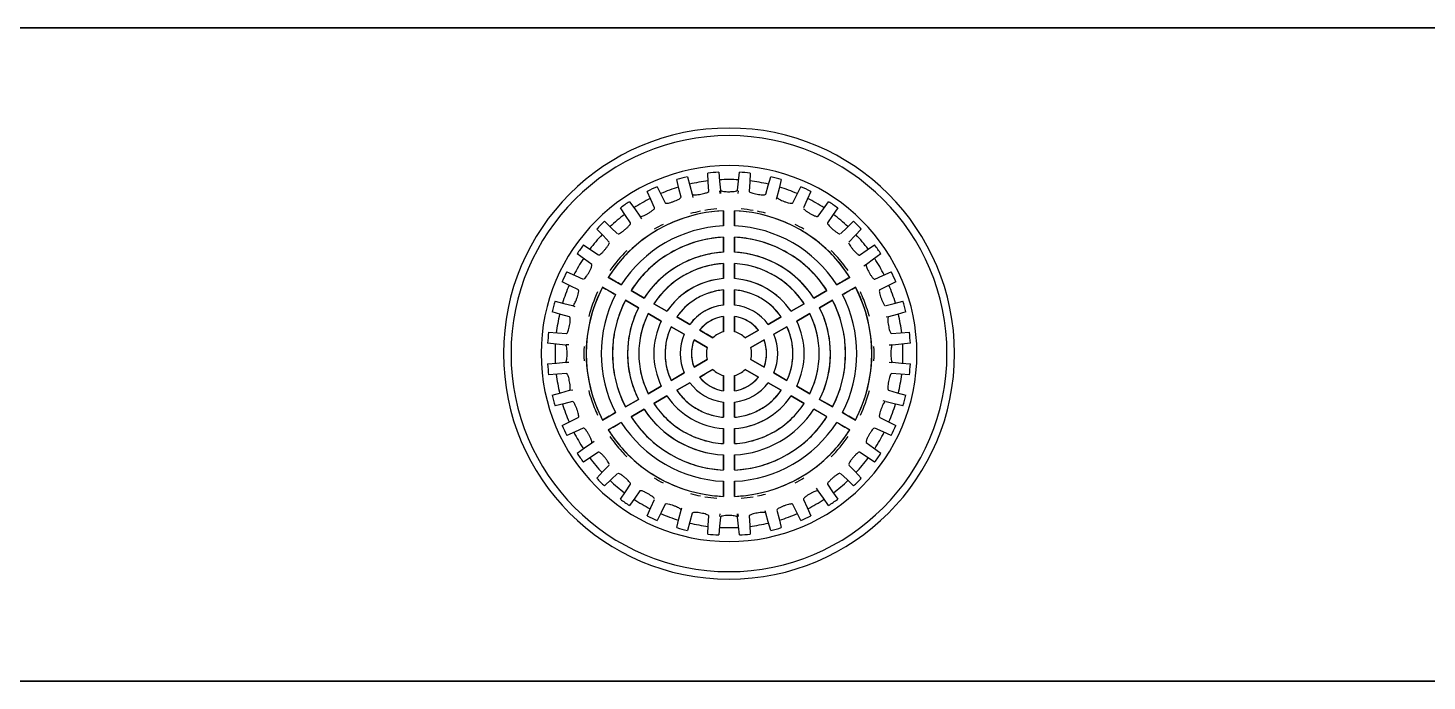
# Model space of a CAD drawing. Header units: millimetres. Extents: x -25371 to 2282244, y -90657 to 147824.
# Drawn here: x 1503896 to 1504646, y -65547 to -65197 of the extents above; entities that cross this region are included whole.
import ezdxf

# ---------------------------------------------------------------- set-up
doc = ezdxf.new("R2010")
doc.units = ezdxf.units.MM
doc.layers.add('000 - EXISTING_BUILDING_MAIN_COLOR_251', color=7, linetype='Continuous')

# ---------------------------------------------------------------- blocks, each defined once
blk = doc.blocks.new('ø100 RD_ - ø100 RD_-V4-2510-01 ROOF LEVEL PLAN')
at = {"layer": '000 - EXISTING_BUILDING_MAIN_COLOR_251', "color": 7}
for p, q in [((-19.68, 85.51), (-19.35, 83.65)), ((-4.79, 85.95), (-4.93, 87.26)), ((-4.53, 87.62), (-4.53, 85.99)), ((4.93, 87.25), (4.79, 85.94)), ((25.71, 83.89), (25.28, 82.7)), ((-47.74, 73.62), (-46.93, 72.21)), ((-35.63, 67.76), (-31.59, 60.78)), ((31.59, 60.78), (35.63, 67.76)), ((-36.84, 57.75), (-40.87, 64.73)), ((40.87, 64.73), (36.84, 57.75)), ((-33.82, 52.51), (-29.78, 45.52)), ((-29.78, 45.52), (-33.82, 52.51)), ((-28.57, 55.54), (-24.53, 48.55)), ((-24.53, 48.55), (-28.57, 55.54)), ((28.57, 55.54), (24.53, 48.55)), ((24.53, 48.55), (28.57, 55.54)), ((33.82, 52.51), (29.78, 45.52)), ((29.78, 45.52), (33.82, 52.51)), ((73.62, 47.74), (72.16, 46.9)), ((-26.75, 40.28), (-22.71, 33.28)), ((-22.71, 33.28), (-26.75, 40.28)), ((-21.5, 43.31), (-17.47, 36.31)), ((-17.47, 36.31), (-21.5, 43.31)), ((21.5, 43.31), (17.47, 36.31)), ((17.47, 36.31), (21.5, 43.31)), ((26.75, 40.28), (22.71, 33.28)), ((22.71, 33.28), (26.75, 40.28)), ((-14.43, 31.06), (-10.38, 24.04)), ((-10.38, 24.04), (-14.01, 30.33)), ((14.43, 31.06), (10.38, 24.04)), ((10.38, 24.04), (14.43, 31.06)), ((-83.89, 25.71), (-82.64, 25.25)), ((-19.68, 28.03), (-15.63, 21.01)), ((-15.63, 21.01), (-19.68, 28.03)), ((19.68, 28.03), (15.63, 21.01)), ((15.63, 21.01), (19.68, 28.03)), ((-12.58, 15.73), (-10.95, 12.9)), ((-8.48, 8.62), (-12.58, 15.73)), ((-7.33, 18.76), (-3.23, 11.65)), ((-3.23, 11.65), (-7.33, 18.76)), ((7.33, 18.76), (3.23, 11.65)), ((3.23, 11.65), (7.33, 18.76)), ((12.58, 15.73), (8.48, 8.62)), ((10.95, 12.9), (12.58, 15.73)), ((85.51, 19.68), (83.65, 19.35)), ((-10.53, 12.18), (-8.48, 8.62)), ((8.48, 8.62), (10.53, 12.18)), ((-87.25, 4.93), (-85.81, 4.78)), ((-76.5, 3.03), (-68.43, 3.03)), ((-62.38, 3.03), (-54.31, 3.03)), ((-54.31, 3.03), (-62.38, 3.03)), ((-48.26, 3.03), (-40.18, 3.03)), ((-40.18, 3.03), (-48.26, 3.03)), ((-34.12, 3.03), (-26.02, 3.03)), ((-26.02, 3.03), (-34.12, 3.03)), ((-19.92, 3.03), (-11.7, 3.03)), ((-11.7, 3.03), (-19.92, 3.03)), ((19.92, 3.03), (11.7, 3.03)), ((11.7, 3.03), (19.92, 3.03)), ((34.12, 3.03), (26.02, 3.03)), ((26.02, 3.03), (34.12, 3.03)), ((48.26, 3.03), (40.18, 3.03)), ((40.18, 3.03), (48.26, 3.03)), ((62.38, 3.03), (54.31, 3.03)), ((54.31, 3.03), (62.38, 3.03)), ((68.43, 3.03), (76.5, 3.03)), ((85.81, 4.78), (87.26, 4.93)), ((87.62, 4.53), (85.86, 4.53)), ((-87.62, -4.53), (-85.86, -4.53)), ((-85.81, -4.78), (-87.26, -4.93)), ((-68.43, -3.03), (-76.5, -3.03)), ((-62.38, -3.03), (-54.31, -3.03)), ((-54.31, -3.03), (-62.38, -3.03)), ((-48.26, -3.03), (-40.18, -3.03)), ((-40.18, -3.03), (-48.26, -3.03)), ((-34.12, -3.03), (-26.02, -3.03)), ((-26.02, -3.03), (-34.12, -3.03)), ((-19.92, -3.03), (-11.7, -3.03)), ((-11.7, -3.03), (-19.92, -3.03)), ((19.92, -3.03), (11.7, -3.03)), ((11.7, -3.03), (19.92, -3.03)), ((34.12, -3.03), (26.02, -3.03)), ((26.02, -3.03), (34.12, -3.03)), ((48.26, -3.03), (40.18, -3.03)), ((40.18, -3.03), (48.26, -3.03)), ((62.38, -3.03), (54.31, -3.03)), ((54.31, -3.03), (62.38, -3.03)), ((76.5, -3.03), (68.43, -3.03)), ((87.25, -4.93), (85.81, -4.78)), ((-12.58, -15.73), (-8.48, -8.62)), ((-8.48, -8.62), (-12.58, -15.73)), ((-7.33, -18.76), (-3.23, -11.65)), ((-3.23, -11.65), (-7.33, -18.76)), ((7.33, -18.76), (3.23, -11.65)), ((3.23, -11.65), (7.33, -18.76)), ((12.58, -15.73), (8.48, -8.62)), ((8.48, -8.62), (12.58, -15.73)), ((-85.51, -19.68), (-84.26, -19.46)), ((-19.68, -28.03), (-15.63, -21.01)), ((-15.63, -21.01), (-19.68, -28.03)), ((19.68, -28.03), (15.63, -21.01)), ((15.63, -21.01), (19.68, -28.03)), ((-10.38, -24.04), (-14.43, -31.06)), ((-14.01, -30.33), (-10.38, -24.04)), ((14.43, -31.06), (10.38, -24.04)), ((10.38, -24.04), (14.43, -31.06)), ((83.89, -25.71), (82.64, -25.25)), ((-26.75, -40.28), (-22.71, -33.28)), ((-22.71, -33.28), (-26.75, -40.28)), ((-21.5, -43.31), (-17.47, -36.31)), ((-17.47, -36.31), (-21.5, -43.31)), ((21.5, -43.31), (17.47, -36.31)), ((17.47, -36.31), (21.5, -43.31)), ((26.75, -40.28), (22.71, -33.28)), ((22.71, -33.28), (26.75, -40.28)), ((-73.62, -47.74), (-72.16, -46.9)), ((-33.82, -52.51), (-29.78, -45.52)), ((-29.78, -45.52), (-33.42, -51.83)), ((-24.53, -48.55), (-28.57, -55.54)), ((-28.57, -55.54), (-26.55, -52.05)), ((-26.42, -51.82), (-24.53, -48.55)), ((28.57, -55.54), (24.53, -48.55)), ((24.53, -48.55), (28.57, -55.54)), ((33.82, -52.51), (29.78, -45.52)), ((29.78, -45.52), (33.82, -52.51)), ((-40.87, -64.73), (-36.84, -57.75)), ((36.84, -57.75), (40.87, -64.73)), ((-31.59, -60.78), (-35.63, -67.76)), ((35.63, -67.76), (31.59, -60.78)), ((47.74, -73.62), (46.93, -72.21)), ((-25.71, -83.89), (-25.25, -82.63)), ((-4.93, -87.25), (-4.78, -85.87)), ((4.53, -87.62), (4.53, -85.93)), ((4.78, -85.88), (4.93, -87.26)), ((19.68, -85.51), (19.45, -84.19))]:
    blk.add_line(p, q, dxfattribs=at)
at = {"layer": '000 - EXISTING_BUILDING_MAIN_COLOR_251', "color": 7, "flags": 128}
for points in [[(-25.7, 83.87), (-26.87, 88.56), (-28.04, 93.25)], [(-22.34, 94.78), (-21.01, 90.14), (-19.68, 85.51)], [(-10.75, 87.06), (-11.09, 91.88), (-11.43, 96.7)], [(-5.54, 97.22), (-5.04, 92.42), (-4.53, 87.62)], [(4.53, 87.6), (5.04, 92.41), (5.54, 97.22)], [(11.43, 96.7), (11.09, 91.89), (10.75, 87.08)], [(19.68, 85.49), (21.01, 90.13), (22.34, 94.78)], [(28.04, 93.25), (26.88, 88.57), (25.71, 83.89)], [(-39.88, 78.13), (-41.84, 82.55), (-43.81, 86.96)], [(-38.46, 89.46), (-36.34, 85.13), (-34.23, 80.79)], [(34.22, 80.77), (36.34, 85.12), (38.46, 89.46)], [(43.81, 86.96), (41.85, 82.56), (39.89, 78.15)], [(-52.84, 70.02), (-55.54, 74.03), (-58.25, 78.04)], [(-53.41, 81.42), (-50.57, 77.52), (-47.74, 73.62)], [(47.73, 73.6), (50.57, 77.51), (53.41, 81.42)], [(58.25, 78.04), (55.55, 74.04), (52.85, 70.04)], [(-66.74, 70.91), (-63.27, 67.56), (-59.8, 64.21)], [(59.78, 64.19), (63.26, 67.55), (66.74, 70.91)], [(-64.19, 59.78), (-67.55, 63.26), (-70.91, 66.74)], [(70.91, 66.74), (67.56, 63.27), (64.21, 59.8)], [(-73.6, 47.73), (-77.51, 50.57), (-81.42, 53.41)], [(-78.04, 58.25), (-74.04, 55.55), (-70.04, 52.85)], [(70.02, 52.84), (74.03, 55.54), (78.04, 58.25)], [(81.42, 53.41), (77.52, 50.57), (73.62, 47.74)], [(-80.77, 34.22), (-85.12, 36.34), (-89.46, 38.46)], [(-86.96, 43.81), (-82.56, 41.85), (-78.15, 39.89)], [(78.13, 39.88), (82.55, 41.84), (86.96, 43.81)], [(89.46, 38.46), (85.13, 36.34), (80.79, 34.23)], [(-93.25, 28.04), (-88.57, 26.88), (-83.89, 25.71)], [(83.87, 25.7), (88.56, 26.87), (93.25, 28.04)], [(-85.49, 19.68), (-90.13, 21.01), (-94.78, 22.34)], [(94.78, 22.34), (90.14, 21.01), (85.51, 19.68)], [(-96.7, 11.43), (-91.89, 11.09), (-87.08, 10.75)], [(87.06, 10.75), (91.88, 11.09), (96.7, 11.43)], [(-87.6, 4.53), (-92.41, 5.04), (-97.22, 5.54)], [(97.22, 5.54), (92.42, 5.04), (87.62, 4.53)], [(-97.22, -5.54), (-92.42, -5.04), (-87.62, -4.53)], [(87.6, -4.53), (92.41, -5.04), (97.22, -5.54)], [(-87.06, -10.75), (-91.88, -11.09), (-96.7, -11.43)], [(96.7, -11.43), (91.89, -11.09), (87.08, -10.75)], [(-94.78, -22.34), (-90.14, -21.01), (-85.51, -19.68)], [(85.49, -19.68), (90.13, -21.01), (94.78, -22.34)], [(-83.87, -25.7), (-88.56, -26.87), (-93.25, -28.04)], [(93.25, -28.04), (88.57, -26.88), (83.89, -25.71)], [(-89.46, -38.46), (-85.13, -36.34), (-80.79, -34.23)], [(80.77, -34.22), (85.12, -36.34), (89.46, -38.46)], [(-78.13, -39.88), (-82.55, -41.84), (-86.96, -43.81)], [(86.96, -43.81), (82.56, -41.85), (78.15, -39.89)], [(-81.42, -53.41), (-77.52, -50.57), (-73.62, -47.74)], [(73.6, -47.73), (77.51, -50.57), (81.42, -53.41)], [(-70.02, -52.84), (-74.03, -55.54), (-78.04, -58.25)], [(-70.91, -66.74), (-67.56, -63.27), (-64.21, -59.8)], [(64.19, -59.78), (67.55, -63.26), (70.91, -66.74)], [(78.04, -58.25), (74.04, -55.55), (70.04, -52.85)], [(-59.78, -64.19), (-63.26, -67.55), (-66.74, -70.91)], [(66.74, -70.91), (63.27, -67.56), (59.8, -64.21)], [(-58.25, -78.04), (-55.55, -74.04), (-52.85, -70.04)], [(-47.73, -73.6), (-50.57, -77.51), (-53.41, -81.42)], [(53.41, -81.42), (50.57, -77.52), (47.74, -73.62)], [(52.84, -70.02), (55.54, -74.03), (58.25, -78.04)], [(-43.81, -86.96), (-41.85, -82.56), (-39.89, -78.15)], [(-34.22, -80.77), (-36.34, -85.12), (-38.46, -89.46)], [(38.46, -89.46), (36.34, -85.13), (34.23, -80.79)], [(39.88, -78.13), (41.84, -82.55), (43.81, -86.96)], [(-28.04, -93.25), (-26.88, -88.57), (-25.78, -84.19)], [(-19.68, -85.49), (-21.01, -90.13), (-22.34, -94.78)], [(-11.43, -96.7), (-11.09, -91.89), (-10.75, -87.08)], [(-4.53, -87.6), (-5.04, -92.41), (-5.54, -97.22)], [(5.54, -97.22), (5.04, -92.42), (4.53, -87.62)], [(10.75, -87.06), (11.09, -91.88), (11.43, -96.7)], [(22.34, -94.78), (21.01, -90.14), (19.68, -85.51)], [(25.78, -84.19), (26.87, -88.56), (28.04, -93.25)]]:
    blk.add_lwpolyline(points, dxfattribs=at)
at = {"layer": '000 - EXISTING_BUILDING_MAIN_COLOR_251', "color": 7}
for radius, start, end in [(120.88, 360, 180), (116.85, 360, 180), (100.74, 0, 180), (100.74, 360, 180), (97.38, 103.2617, 106.7383), (93.26, 96.85927, 103.14043), (97.38, 93.2617, 96.7383), (93.26, 86.85927, 93.14043), (97.38, 83.2617, 86.7383), (93.26, 76.85927, 83.14043), (97.38, 73.2617, 76.7383), (93.26, 116.85927, 123.14043), (97.38, 113.2617, 116.7383), (93.26, 106.85927, 113.14043), (93.26, 66.85927, 73.14043), (97.38, 63.2617, 66.7383), (93.26, 56.85927, 63.14043), (97.38, 123.2617, 126.7383), (76.56, 62.2683, 117.7317), (76.56, 99.2439, 117.7317), (76.56, 80.7561, 99.23551), (76.56, 62.2683, 80.74752), (97.38, 53.2617, 56.7383), (97.38, 133.2617, 136.7383), (93.26, 126.85927, 133.14043), (68.5, 62.53532, 117.46468), (68.5, 62.53532, 117.46468), (93.26, 46.85927, 53.14043), (97.38, 43.2617, 46.7383), (76.56, 122.2683, 177.7317), (93.26, 136.85927, 143.14043), (76.56, 122.2683, 140.74759), (62.46, 62.78086, 117.21914), (62.46, 95.44383, 106.32037), (62.46, 84.55617, 95.43188), (62.46, 73.66852, 84.544), (76.56, 39.2439, 57.7317), (76.56, 2.2683, 57.7317), (93.26, 36.85927, 43.14043), (97.38, 143.2617, 146.7383), (68.5, 122.53532, 177.46468), (68.5, 122.53532, 177.46468), (62.46, 122.78086, 177.21914), (62.46, 122.78086, 133.52496), (62.46, 106.33148, 117.21914), (54.4, 63.19324, 116.80676), (54.4, 63.19324, 104.95035), (62.46, 62.78086, 73.65676), (62.46, 46.46315, 57.21914), (62.46, 2.78086, 57.21914), (68.5, 2.53532, 57.46468), (68.5, 2.53532, 57.46468), (97.38, 33.2617, 36.7383), (93.26, 146.85927, 153.14043), (76.56, 140.7561, 159.23359), (54.4, 123.19324, 176.80676), (54.4, 123.61588, 176.80676), (62.46, 133.66852, 144.54323), (54.4, 106.08406, 116.80676), (48.35, 63.59289, 116.40711), (48.35, 103.20861, 116.40711), (48.35, 90.00489, 103.20356), (48.35, 76.8012, 90), (48.35, 63.59289, 76.79644), (54.4, 3.19324, 56.80676), (54.4, 24.63865, 56.38459), (62.46, 35.44383, 46.32162), (76.56, 20.7561, 39.2365), (93.26, 26.85927, 33.14043), (97.38, 153.2617, 156.7383), (48.35, 123.59289, 176.40711), (48.35, 123.59289, 136.79644), (40.29, 64.31271, 115.68729), (40.29, 64.31271, 115.68729), (48.35, 43.2081, 56.40711), (48.35, 3.59289, 56.40711), (97.38, 23.2617, 26.7383), (93.26, 156.85927, 163.14043), (62.46, 144.55617, 155.4304), (48.35, 136.80101, 150), (40.29, 124.31271, 175.68729), (40.29, 124.31271, 175.68729), (34.25, 65.07563, 114.92437), (34.25, 102.46219, 114.17247), (34.25, 90, 102.43794), (34.25, 77.53781, 89.97212), (34.25, 65.07563, 77.51239), (40.29, 18.75825, 55.68729), (40.29, 4.31271, 55.68729), (48.35, 30.00543, 43.20356), (62.46, 24.55617, 35.43256), (93.26, 16.85927, 23.14043), (97.38, 163.2617, 166.7383), (76.56, 159.2439, 177.7317), (62.46, 155.44383, 166.3186), (48.35, 150.00474, 163.20356), (34.25, 125.07563, 174.92437), (34.25, 137.53781, 149.96992), (34.25, 125.07563, 137.51592), (26.19, 66.64356, 113.35644), (26.19, 66.64356, 113.35644), (34.25, 42.46219, 54.92437), (34.25, 5.07563, 54.92437), (34.25, 30, 42.43992), (48.35, 16.80171, 30), (54.4, 13.91594, 24.55737), (62.46, 13.66852, 24.5439), (76.56, 2.2683, 20.74653), (97.38, 13.2617, 16.7383), (93.26, 166.85927, 173.14043), (34.25, 150, 162.43567), (26.19, 126.64356, 173.35644), (26.19, 126.64356, 173.35644), (20.15, 128.65011, 171.34989), (20.15, 128.65011, 142.88248), (20.15, 68.65011, 111.34989), (20.15, 97.11663, 111.34989), (20.15, 82.88337, 97.11585), (20.15, 68.65011, 82.88256), (20.15, 40.08956, 51.34989), (20.15, 8.65011, 51.34989), (26.19, 30, 53.35644), (26.19, 6.64356, 53.35644), (34.25, 17.53781, 29.97352), (93.26, 6.85927, 13.14043), (97.38, 173.2617, 176.7383), (62.46, 166.33148, 177.21914), (48.35, 163.2085, 176.40711), (34.25, 162.46219, 174.92437), (20.15, 157.11663, 171.34989), (20.15, 142.88337, 157.11582), (12.09, 134.51697, 165.48303), (12.09, 134.51697, 165.48303), (12.09, 74.51697, 105.48303), (12.09, 74.51697, 105.48303), (12.09, 14.51697, 45.48303), (12.09, 14.51697, 45.48303), (20.15, 22.88337, 37.1159), (20.15, 8.65011, 22.88264), (26.19, 6.64356, 29.55108), (34.25, 5.07563, 17.51311), (40.29, 4.31271, 17.15636), (48.35, 3.59289, 15.50849), (54.4, 3.19324, 13.73341), (62.46, 2.78086, 13.65623), (97.38, 3.2617, 6.7383), (93.26, 176.85898, 180), (93.26, 360, 3.14073), (120.88, 180, 360), (116.85, 180, 0), (100.74, 180, 0), (100.74, 180, 360), (97.38, 183.2617, 186.7383), (93.26, 180, 183.14073), (76.56, 182.2683, 200.74653), (76.56, 182.2683, 237.7317), (68.5, 182.53532, 237.46468), (68.5, 182.53532, 237.46468), (62.46, 182.78086, 193.65623), (62.46, 182.78086, 237.21914), (54.4, 183.19324, 236.80676), (54.4, 183.19324, 236.80676), (48.35, 183.59289, 196.79644), (48.35, 183.59289, 236.40711), (40.29, 184.31271, 208.94628), (40.29, 184.31271, 235.68729), (34.25, 185.07563, 197.51311), (34.25, 185.07563, 234.92437), (26.19, 186.64356, 233.35644), (26.19, 186.64356, 233.35644), (20.15, 188.65011, 202.88264), (20.15, 188.65011, 231.34989), (12.09, 194.51697, 225.48303), (12.09, 194.51697, 225.48303), (12.09, 314.51697, 345.48303), (12.09, 314.51697, 345.48303), (20.15, 308.65011, 351.34989), (26.19, 306.64356, 353.35644), (26.19, 306.64356, 353.35644), (20.15, 337.11663, 351.34989), (34.25, 305.07563, 354.92437), (40.29, 304.31271, 355.68729), (48.35, 303.59289, 356.40711), (54.4, 303.19324, 356.80676), (34.25, 342.46219, 354.92437), (62.46, 302.78086, 357.21914), (40.29, 331.08083, 355.68729), (68.5, 302.53532, 357.46468), (68.5, 302.53532, 357.46468), (76.56, 302.2683, 357.7317), (48.35, 343.2085, 356.40711), (54.4, 335.46197, 356.80676), (62.46, 346.33148, 357.21914), (76.56, 339.2439, 357.7317), (93.26, 356.85898, 360), (97.38, 353.2617, 356.7383), (93.26, 186.85927, 193.14043), (62.46, 193.66852, 204.5439), (48.35, 196.80171, 210), (34.25, 197.53781, 209.97352), (20.15, 202.88337, 217.1159), (20.15, 217.11663, 231.34989), (12.09, 254.51697, 285.48303), (12.09, 254.51697, 285.48303), (20.15, 308.65011, 322.88248), (20.15, 322.88337, 337.11582), (34.25, 330, 342.43567), (48.35, 330.00474, 343.20356), (62.46, 335.44383, 346.3186), (93.26, 346.85927, 353.14043), (97.38, 193.2617, 196.7383), (40.29, 210, 235.68729), (34.25, 210, 222.43992), (20.15, 248.65011, 262.88256), (20.15, 248.65011, 291.34989), (20.15, 262.88337, 277.11585), (20.15, 277.11663, 291.34989), (40.29, 304.31271, 330), (34.25, 317.53781, 329.96992), (97.38, 343.2617, 346.7383), (93.26, 196.85927, 203.14043), (76.56, 200.7561, 219.2365), (62.46, 204.55617, 215.43256), (48.35, 210.00543, 223.20356), (34.25, 222.46219, 234.92437), (26.19, 246.64356, 293.35644), (26.19, 246.64356, 293.35644), (34.25, 305.07563, 317.51592), (54.4, 303.19324, 335.36135), (48.35, 316.80101, 330), (62.46, 324.55617, 335.4304), (76.56, 320.7561, 339.23359), (93.26, 336.85927, 343.14043), (62.46, 215.44383, 226.32162), (48.35, 223.2081, 236.40711), (40.29, 244.31271, 295.68729), (40.29, 244.31271, 295.68729), (34.25, 245.07563, 294.92437), (34.25, 245.826, 257.51239), (34.25, 257.53781, 269.97212), (34.25, 270, 282.43794), (34.25, 282.46219, 294.92437), (48.35, 303.59289, 316.79644), (62.46, 313.66852, 324.54323), (97.38, 203.2617, 206.7383), (93.26, 206.85927, 213.14043), (48.35, 243.59289, 256.79644), (48.35, 243.59289, 296.40711), (48.35, 283.20861, 296.40711), (93.26, 326.85927, 333.14043), (97.38, 333.2617, 336.7383), (76.56, 219.2439, 237.7317), (62.46, 226.33148, 236.20081), (54.4, 243.19324, 252.6407), (54.4, 243.19324, 296.80676), (54.4, 255.06133, 296.80676), (48.35, 256.8012, 270), (48.35, 270.00489, 283.20356), (62.46, 302.78086, 313.65854), (76.56, 302.2683, 320.74759), (97.38, 213.2617, 216.7383), (93.26, 216.85927, 223.14043), (62.46, 242.78086, 253.65676), (62.46, 242.78086, 297.21914), (62.46, 253.66852, 264.544), (62.46, 275.44383, 286.32037), (62.46, 286.33148, 297.21914), (93.26, 316.85927, 323.14043), (97.38, 323.2617, 326.7383), (97.38, 223.2617, 226.7383), (68.5, 242.53532, 297.46468), (68.5, 242.53532, 297.46468), (62.46, 264.55617, 275.43188), (97.38, 313.2617, 316.7383), (93.26, 226.85927, 233.14043), (76.56, 242.2683, 260.74752), (76.56, 242.2683, 297.7317), (76.56, 279.2439, 297.7317), (93.26, 306.85927, 313.14043), (97.38, 233.2617, 236.7383), (93.26, 236.85927, 243.14043), (76.56, 260.7561, 279.23551), (93.26, 296.85927, 303.14043), (97.38, 303.2617, 306.7383), (97.38, 243.2617, 246.7383), (93.26, 246.85927, 253.14043), (93.26, 286.85927, 293.14043), (97.38, 293.2617, 296.7383), (97.38, 253.2617, 256.7383), (93.26, 256.85927, 263.14043), (97.38, 263.2617, 266.7383), (93.26, 266.85927, 273.14043), (97.38, 273.2617, 276.7383), (93.26, 276.85927, 283.14043), (97.38, 283.2617, 286.7383)]:
    blk.add_arc((0, 0), radius, start, end, dxfattribs=at)
for points, knots in [([(-34.23, 80.79), (-34.19, 80.68), (-33.95, 80.55), (-33.13, 80.57), (-31.93, 80.82), (-30.48, 81.25), (-28.97, 81.8), (-27.34, 82.5), (-25.97, 83.28), (-25.66, 83.71), (-25.7, 83.87)], [0, 0, 0, 0, 0.111111, 0.222222, 0.333333, 0.444444, 0.555556, 0.666667, 0.833333, 1, 1, 1, 1]), ([(-19.68, 85.51), (-19.66, 85.39), (-19.45, 85.22), (-18.64, 85.1), (-17.41, 85.14), (-15.91, 85.31), (-14.33, 85.59), (-12.6, 85.99), (-11.12, 86.52), (-10.74, 86.89), (-10.75, 87.06)], [0, 0, 0, 0, 0.111111, 0.222222, 0.333333, 0.444444, 0.555556, 0.666667, 0.833333, 1, 1, 1, 1]), ([(-4.53, 87.62), (-4.53, 87.51), (-4.35, 87.31), (-3.58, 87.05), (-2.36, 86.87), (-0.86, 86.78), (0.75, 86.77), (2.52, 86.87), (4.07, 87.14), (4.51, 87.43), (4.53, 87.6)], [0, 0, 0, 0, 0.111111, 0.222222, 0.333333, 0.444444, 0.555556, 0.666667, 0.833333, 1, 1, 1, 1]), ([(10.75, 87.08), (10.73, 86.97), (10.87, 86.74), (11.59, 86.34), (12.76, 85.96), (14.22, 85.61), (15.81, 85.32), (17.57, 85.11), (19.14, 85.11), (19.63, 85.32), (19.68, 85.49)], [0, 0, 0, 0, 0.111111, 0.222222, 0.333333, 0.444444, 0.555556, 0.666667, 0.833333, 1, 1, 1, 1]), ([(25.71, 83.89), (25.67, 83.78), (25.77, 83.53), (26.41, 83.02), (27.49, 82.44), (28.87, 81.84), (30.38, 81.28), (32.08, 80.77), (33.63, 80.49), (34.15, 80.62), (34.22, 80.77)], [0, 0, 0, 0, 0.111111, 0.222222, 0.333333, 0.444444, 0.555556, 0.666667, 0.833333, 1, 1, 1, 1]), ([(-47.74, 73.62), (-47.68, 73.52), (-47.42, 73.43), (-46.62, 73.6), (-45.48, 74.05), (-44.13, 74.72), (-42.74, 75.52), (-41.25, 76.5), (-40.04, 77.5), (-39.81, 77.98), (-39.88, 78.13)], [0, 0, 0, 0, 0.111111, 0.222222, 0.333333, 0.444444, 0.555556, 0.666667, 0.833333, 1, 1, 1, 1]), ([(-19.8, 75.23), (-21.46, 74.8), (-25.96, 73.45), (-30.32, 71.7), (-33.02, 70.44)], [0.58193651, 0.58193651, 0.58193651, 0.58193651, 0.60294118, 0.63953992, 0.63953992, 0.63953992, 0.63953992]), ([(39.96, 77.75), (40.06, 77.58), (40.43, 77.17), (41.39, 76.41), (42.65, 75.58), (44.04, 74.77), (45.62, 73.97), (47.1, 73.43), (47.63, 73.46), (47.73, 73.6)], [0.1111111, 0.1111111, 0.1111111, 0.1111111, 0.2222222, 0.3333333, 0.4444444, 0.5555556, 0.6666667, 0.8333333, 1, 1, 1, 1]), ([(-59.39, 64.14), (-59.2, 64.18), (-58.69, 64.38), (-57.65, 65.03), (-56.44, 65.92), (-55.2, 66.96), (-53.91, 68.17), (-52.89, 69.37), (-52.74, 69.88), (-52.84, 70.02)], [0.1111111, 0.1111111, 0.1111111, 0.1111111, 0.2222222, 0.3333333, 0.4444444, 0.5555556, 0.6666667, 0.8333333, 1, 1, 1, 1]), ([(52.85, 70.04), (52.78, 69.95), (52.78, 69.68), (53.21, 68.98), (54.03, 68.06), (55.12, 67.03), (56.35, 65.99), (57.77, 64.93), (58.79, 64.33), (59.25, 64.17), (59.35, 64.15)], [0, 0, 0, 0, 0.1111111, 0.2222222, 0.3333333, 0.4444444, 0.5555556, 0.6666667, 0.8333333, 0.8888889, 0.8888889, 0.8888889, 0.8888889]), ([(-44.46, 63.83), (-47.25, 61.9), (-50.95, 58.94), (-54.36, 55.67), (-55.3, 54.72)], [0.69366574, 0.69366574, 0.69366574, 0.69366574, 0.73529412, 0.75171044, 0.75171044, 0.75171044, 0.75171044]), ([(-70.04, 52.85), (-69.95, 52.78), (-69.68, 52.78), (-68.98, 53.21), (-68.06, 54.03), (-67.03, 55.12), (-65.99, 56.35), (-64.93, 57.77), (-64.33, 58.79), (-64.17, 59.25), (-64.15, 59.35)], [0, 0, 0, 0, 0.1111111, 0.2222222, 0.3333333, 0.4444444, 0.5555556, 0.6666667, 0.8333333, 0.8888889, 0.8888889, 0.8888889, 0.8888889]), ([(64.14, 59.39), (64.18, 59.2), (64.38, 58.69), (65.03, 57.65), (65.92, 56.44), (66.96, 55.2), (68.17, 53.91), (69.37, 52.89), (69.88, 52.74), (70.02, 52.84)], [0.1111111, 0.1111111, 0.1111111, 0.1111111, 0.2222222, 0.3333333, 0.4444444, 0.5555556, 0.6666667, 0.8333333, 1, 1, 1, 1]), ([(-77.75, 39.96), (-77.58, 40.06), (-77.17, 40.43), (-76.41, 41.39), (-75.58, 42.65), (-74.77, 44.04), (-73.97, 45.62), (-73.43, 47.1), (-73.46, 47.63), (-73.6, 47.73)], [0.1111111, 0.1111111, 0.1111111, 0.1111111, 0.2222222, 0.3333333, 0.4444444, 0.5555556, 0.6666667, 0.8333333, 1, 1, 1, 1]), ([(73.62, 47.74), (73.52, 47.68), (73.43, 47.42), (73.6, 46.62), (74.05, 45.48), (74.72, 44.13), (75.52, 42.74), (76.5, 41.25), (77.5, 40.04), (77.98, 39.81), (78.13, 39.88)], [0, 0, 0, 0, 0.111111, 0.222222, 0.333333, 0.444444, 0.555556, 0.666667, 0.833333, 1, 1, 1, 1]), ([(-83.89, 25.71), (-83.78, 25.67), (-83.53, 25.77), (-83.02, 26.41), (-82.44, 27.49), (-81.84, 28.87), (-81.28, 30.38), (-80.77, 32.08), (-80.49, 33.63), (-80.62, 34.15), (-80.77, 34.22)], [0, 0, 0, 0, 0.111111, 0.222222, 0.333333, 0.444444, 0.555556, 0.666667, 0.833333, 1, 1, 1, 1]), ([(80.79, 34.23), (80.68, 34.19), (80.55, 33.95), (80.57, 33.13), (80.82, 31.93), (81.25, 30.48), (81.8, 28.97), (82.5, 27.34), (83.28, 25.97), (83.71, 25.66), (83.87, 25.7)], [0, 0, 0, 0, 0.111111, 0.222222, 0.333333, 0.444444, 0.555556, 0.666667, 0.833333, 1, 1, 1, 1]), ([(-87.08, 10.75), (-86.97, 10.73), (-86.74, 10.87), (-86.34, 11.59), (-85.96, 12.76), (-85.61, 14.22), (-85.32, 15.81), (-85.11, 17.57), (-85.11, 19.14), (-85.32, 19.63), (-85.49, 19.68)], [0, 0, 0, 0, 0.111111, 0.222222, 0.333333, 0.444444, 0.555556, 0.666667, 0.833333, 1, 1, 1, 1]), ([(85.51, 19.68), (85.39, 19.66), (85.22, 19.45), (85.1, 18.64), (85.14, 17.41), (85.31, 15.91), (85.59, 14.33), (85.99, 12.6), (86.52, 11.12), (86.89, 10.74), (87.06, 10.75)], [0, 0, 0, 0, 0.111111, 0.222222, 0.333333, 0.444444, 0.555556, 0.666667, 0.833333, 1, 1, 1, 1]), ([(-86.78, 0), (-86.78, 0.67), (-86.83, 2.02), (-87.02, 3.51), (-87.3, 4.34), (-87.5, 4.52), (-87.6, 4.53)], [0, 0, 0, 0, 0.285714, 0.571429, 0.785714, 1, 1, 1, 1]), ([(87.62, 4.53), (87.55, 4.53), (87.42, 4.46), (87.16, 4.02), (86.95, 3.05), (86.81, 1.54), (86.78, 0.51), (86.78, 0)], [0, 0, 0, 0, 0.142857, 0.285714, 0.571429, 0.785714, 1, 1, 1, 1]), ([(-87.62, -4.53), (-87.55, -4.53), (-87.42, -4.46), (-87.16, -4.02), (-86.95, -3.05), (-86.81, -1.54), (-86.78, -0.51), (-86.78, 0)], [0, 0, 0, 0, 0.142857, 0.285714, 0.571429, 0.785714, 1, 1, 1, 1]), ([(86.78, 0), (86.78, -0.67), (86.83, -2.02), (87.02, -3.51), (87.3, -4.34), (87.5, -4.52), (87.6, -4.53)], [0, 0, 0, 0, 0.285714, 0.571429, 0.785714, 1, 1, 1, 1]), ([(-85.51, -19.68), (-85.39, -19.66), (-85.22, -19.45), (-85.1, -18.64), (-85.14, -17.41), (-85.31, -15.91), (-85.59, -14.33), (-85.99, -12.6), (-86.52, -11.12), (-86.89, -10.74), (-87.06, -10.75)], [0, 0, 0, 0, 0.111111, 0.222222, 0.333333, 0.444444, 0.555556, 0.666667, 0.833333, 1, 1, 1, 1]), ([(87.08, -10.75), (86.97, -10.73), (86.74, -10.87), (86.34, -11.59), (85.96, -12.76), (85.61, -14.22), (85.32, -15.81), (85.11, -17.57), (85.11, -19.14), (85.32, -19.63), (85.49, -19.68)], [0, 0, 0, 0, 0.111111, 0.222222, 0.333333, 0.444444, 0.555556, 0.666667, 0.833333, 1, 1, 1, 1]), ([(-80.79, -34.23), (-80.68, -34.19), (-80.55, -33.95), (-80.57, -33.13), (-80.82, -31.93), (-81.25, -30.48), (-81.8, -28.97), (-82.5, -27.34), (-83.28, -25.97), (-83.71, -25.66), (-83.87, -25.7)], [0, 0, 0, 0, 0.111111, 0.222222, 0.333333, 0.444444, 0.555556, 0.666667, 0.833333, 1, 1, 1, 1]), ([(83.89, -25.71), (83.78, -25.67), (83.53, -25.77), (83.02, -26.41), (82.44, -27.49), (81.84, -28.87), (81.28, -30.38), (80.77, -32.08), (80.49, -33.63), (80.62, -34.15), (80.77, -34.22)], [0, 0, 0, 0, 0.111111, 0.222222, 0.333333, 0.444444, 0.555556, 0.666667, 0.833333, 1, 1, 1, 1]), ([(-73.62, -47.74), (-73.52, -47.68), (-73.43, -47.42), (-73.6, -46.62), (-74.05, -45.48), (-74.72, -44.13), (-75.52, -42.74), (-76.5, -41.25), (-77.5, -40.04), (-77.98, -39.81), (-78.13, -39.88)], [0, 0, 0, 0, 0.111111, 0.222222, 0.333333, 0.444444, 0.555556, 0.666667, 0.833333, 1, 1, 1, 1]), ([(77.75, -39.96), (77.58, -40.06), (77.17, -40.43), (76.41, -41.39), (75.58, -42.65), (74.77, -44.04), (73.97, -45.62), (73.43, -47.1), (73.46, -47.63), (73.6, -47.73)], [0.1111111, 0.1111111, 0.1111111, 0.1111111, 0.2222222, 0.3333333, 0.4444444, 0.5555556, 0.6666667, 0.8333333, 1, 1, 1, 1]), ([(-64.14, -59.39), (-64.18, -59.2), (-64.38, -58.69), (-65.03, -57.65), (-65.92, -56.44), (-66.96, -55.2), (-68.17, -53.91), (-69.37, -52.89), (-69.88, -52.74), (-70.02, -52.84)], [0.1111111, 0.1111111, 0.1111111, 0.1111111, 0.2222222, 0.3333333, 0.4444444, 0.5555556, 0.6666667, 0.8333333, 1, 1, 1, 1]), ([(44.46, -63.83), (47.25, -61.9), (50.95, -58.94), (54.36, -55.67), (55.3, -54.72)], [0.69366574, 0.69366574, 0.69366574, 0.69366574, 0.73529412, 0.75171044, 0.75171044, 0.75171044, 0.75171044]), ([(70.04, -52.85), (69.95, -52.78), (69.68, -52.78), (68.98, -53.21), (68.06, -54.03), (67.03, -55.12), (65.99, -56.35), (64.93, -57.77), (64.33, -58.79), (64.17, -59.25), (64.15, -59.35)], [0, 0, 0, 0, 0.1111111, 0.2222222, 0.3333333, 0.4444444, 0.5555556, 0.6666667, 0.8333333, 0.8888889, 0.8888889, 0.8888889, 0.8888889]), ([(-52.85, -70.04), (-52.78, -69.95), (-52.78, -69.68), (-53.21, -68.98), (-54.03, -68.06), (-55.12, -67.03), (-56.35, -65.99), (-57.77, -64.93), (-58.79, -64.33), (-59.25, -64.17), (-59.35, -64.15)], [0, 0, 0, 0, 0.1111111, 0.2222222, 0.3333333, 0.4444444, 0.5555556, 0.6666667, 0.8333333, 0.8888889, 0.8888889, 0.8888889, 0.8888889]), ([(59.39, -64.14), (59.2, -64.18), (58.69, -64.38), (57.65, -65.03), (56.44, -65.92), (55.2, -66.96), (53.91, -68.17), (52.89, -69.37), (52.74, -69.88), (52.84, -70.02)], [0.1111111, 0.1111111, 0.1111111, 0.1111111, 0.2222222, 0.3333333, 0.4444444, 0.5555556, 0.6666667, 0.8333333, 1, 1, 1, 1]), ([(-39.96, -77.75), (-40.06, -77.58), (-40.43, -77.17), (-41.39, -76.41), (-42.65, -75.58), (-44.04, -74.77), (-45.62, -73.97), (-47.1, -73.43), (-47.63, -73.46), (-47.73, -73.6)], [0.1111111, 0.1111111, 0.1111111, 0.1111111, 0.2222222, 0.3333333, 0.4444444, 0.5555556, 0.6666667, 0.8333333, 1, 1, 1, 1]), ([(19.8, -75.23), (21.46, -74.8), (25.96, -73.45), (30.32, -71.7), (33.02, -70.44)], [0.58193651, 0.58193651, 0.58193651, 0.58193651, 0.60294118, 0.63953992, 0.63953992, 0.63953992, 0.63953992]), ([(47.74, -73.62), (47.68, -73.52), (47.42, -73.43), (46.62, -73.6), (45.48, -74.05), (44.13, -74.72), (42.74, -75.52), (41.25, -76.5), (40.04, -77.5), (39.81, -77.98), (39.88, -78.13)], [0, 0, 0, 0, 0.111111, 0.222222, 0.333333, 0.444444, 0.555556, 0.666667, 0.833333, 1, 1, 1, 1]), ([(-25.71, -83.89), (-25.67, -83.78), (-25.77, -83.53), (-26.41, -83.02), (-27.49, -82.44), (-28.87, -81.84), (-30.38, -81.28), (-32.08, -80.77), (-33.63, -80.49), (-34.15, -80.62), (-34.22, -80.77)], [0, 0, 0, 0, 0.111111, 0.222222, 0.333333, 0.444444, 0.555556, 0.666667, 0.833333, 1, 1, 1, 1]), ([(34.23, -80.79), (34.19, -80.68), (33.95, -80.55), (33.13, -80.57), (31.93, -80.82), (30.48, -81.25), (28.97, -81.8), (27.34, -82.5), (25.97, -83.28), (25.66, -83.71), (25.7, -83.87)], [0, 0, 0, 0, 0.111111, 0.222222, 0.333333, 0.444444, 0.555556, 0.666667, 0.833333, 1, 1, 1, 1]), ([(-10.75, -87.08), (-10.73, -86.97), (-10.87, -86.74), (-11.59, -86.34), (-12.76, -85.96), (-14.22, -85.61), (-15.81, -85.32), (-17.57, -85.11), (-19.14, -85.11), (-19.63, -85.32), (-19.68, -85.49)], [0, 0, 0, 0, 0.111111, 0.222222, 0.333333, 0.444444, 0.555556, 0.666667, 0.833333, 1, 1, 1, 1]), ([(4.53, -87.62), (4.53, -87.51), (4.35, -87.31), (3.58, -87.05), (2.36, -86.87), (0.86, -86.78), (-0.75, -86.77), (-2.52, -86.87), (-4.07, -87.14), (-4.51, -87.43), (-4.53, -87.6)], [0, 0, 0, 0, 0.111111, 0.222222, 0.333333, 0.444444, 0.555556, 0.666667, 0.833333, 1, 1, 1, 1]), ([(19.68, -85.51), (19.66, -85.39), (19.45, -85.22), (18.64, -85.1), (17.41, -85.14), (15.91, -85.31), (14.33, -85.59), (12.6, -85.99), (11.12, -86.52), (10.74, -86.89), (10.75, -87.06)], [0, 0, 0, 0, 0.111111, 0.222222, 0.333333, 0.444444, 0.555556, 0.666667, 0.833333, 1, 1, 1, 1])]:
    blk.add_open_spline(points, degree=3, knots=knots, dxfattribs=at)
for points in [[(3.82, 77.7), (1.28, 77.83), (-1.27, 77.82), (-3.82, 77.7)], [(33.02, 70.44), (28.77, 72.43), (24.34, 74.04), (19.8, 75.23)], [(-31.59, 60.78), (-32.27, 61.95), (-33.61, 64.28), (-34.96, 66.61), (-35.63, 67.76)], [(35.63, 67.76), (34.96, 66.61), (33.61, 64.28), (32.27, 61.95), (31.59, 60.78)], [(-40.87, 64.73), (-40.2, 63.58), (-38.86, 61.25), (-37.52, 58.92), (-36.84, 57.75)], [(36.84, 57.75), (37.52, 58.92), (38.86, 61.25), (40.2, 63.58), (40.87, 64.73)], [(55.31, 54.71), (51.98, 58.08), (48.34, 61.13), (44.46, 63.83)], [(-66.64, 40.13), (-67.57, 38.58), (-68.45, 36.99), (-69.28, 35.38)], [(69.28, 35.38), (68.45, 36.99), (67.57, 38.58), (66.64, 40.13)], [(-75.01, 20.62), (-75.49, 18.88), (-75.92, 17.11), (-76.27, 15.34)], [(76.27, 15.33), (75.92, 17.11), (75.5, 18.87), (75.01, 20.62)], [(-76.71, 13), (-77.07, 10.86), (-77.34, 8.72), (-77.53, 6.56)], [(77.53, 6.56), (77.35, 8.69), (77.08, 10.81), (76.72, 12.91)], [(-68.43, 3.03), (-69.78, 3.03), (-72.48, 3.03), (-75.16, 3.03), (-76.5, 3.03)], [(76.5, 3.03), (75.16, 3.03), (72.48, 3.03), (69.78, 3.03), (68.43, 3.03)], [(-77.53, -6.56), (-77.34, -8.72), (-77.07, -10.87), (-76.71, -13)], [(-76.5, -3.03), (-75.16, -3.03), (-72.48, -3.03), (-69.78, -3.03), (-68.43, -3.03)], [(68.43, -3.03), (69.78, -3.03), (72.48, -3.03), (75.16, -3.03), (76.5, -3.03)], [(76.71, -13), (77.07, -10.86), (77.34, -8.72), (77.53, -6.56)], [(-76.27, -15.33), (-75.99, -16.74), (-75.67, -18.15), (-75.3, -19.54)], [(75.3, -19.54), (75.67, -18.15), (75.99, -16.75), (76.27, -15.34)], [(-69.28, -35.38), (-68.45, -36.99), (-67.57, -38.58), (-66.64, -40.13)], [(66.64, -40.13), (67.57, -38.58), (68.45, -36.99), (69.28, -35.38)], [(-55.31, -54.71), (-51.98, -58.08), (-48.34, -61.13), (-44.46, -63.83)], [(-36.84, -57.75), (-37.52, -58.92), (-38.86, -61.25), (-40.2, -63.58), (-40.87, -64.73)], [(40.87, -64.73), (40.2, -63.58), (38.86, -61.25), (37.52, -58.92), (36.84, -57.75)], [(-35.63, -67.76), (-34.96, -66.61), (-33.61, -64.28), (-32.27, -61.95), (-31.59, -60.78)], [(31.59, -60.78), (32.27, -61.95), (33.61, -64.28), (34.96, -66.61), (35.63, -67.76)], [(-33.02, -70.44), (-28.77, -72.43), (-24.34, -74.04), (-19.8, -75.23)], [(-3.82, -77.7), (-1.28, -77.83), (1.27, -77.82), (3.82, -77.7)]]:
    blk.add_open_spline(points, degree=3, dxfattribs=at)
blk = doc.blocks.new('C-1-VS01_REV00_20260615-120454_LOPF_EX')
at = {"layer": '000 - EXISTING_BUILDING_MAIN_COLOR_251', "color": 7}
for p, q in [((6499.758, 11549.518), (-22549.779, 11549.518)), ((-22549.779, 11549.518), (6499.758, 11549.518)), ((-22549.779, 11199.518), (6499.758, 11199.518)), ((6499.758, 11199.518), (-22549.779, 11199.518))]:
    blk.add_line(p, q, dxfattribs=at)
at = {"layer": '000 - EXISTING_BUILDING_MAIN_COLOR_251', "color": 7, "rotation": 90}
blk.add_blockref('ø100 RD_ - ø100 RD_-V4-2510-01 ROOF LEVEL PLAN', (-21162.94, 11374.998), dxfattribs=at)

msp = doc.modelspace()

# ---------------------------------------------------------------- block references
at = {"color": 7}
msp.add_blockref('C-1-VS01_REV00_20260615-120454_LOPF_EX', (1525434.648, -76746.665), dxfattribs=at)

doc.saveas('drawing.dxf')
